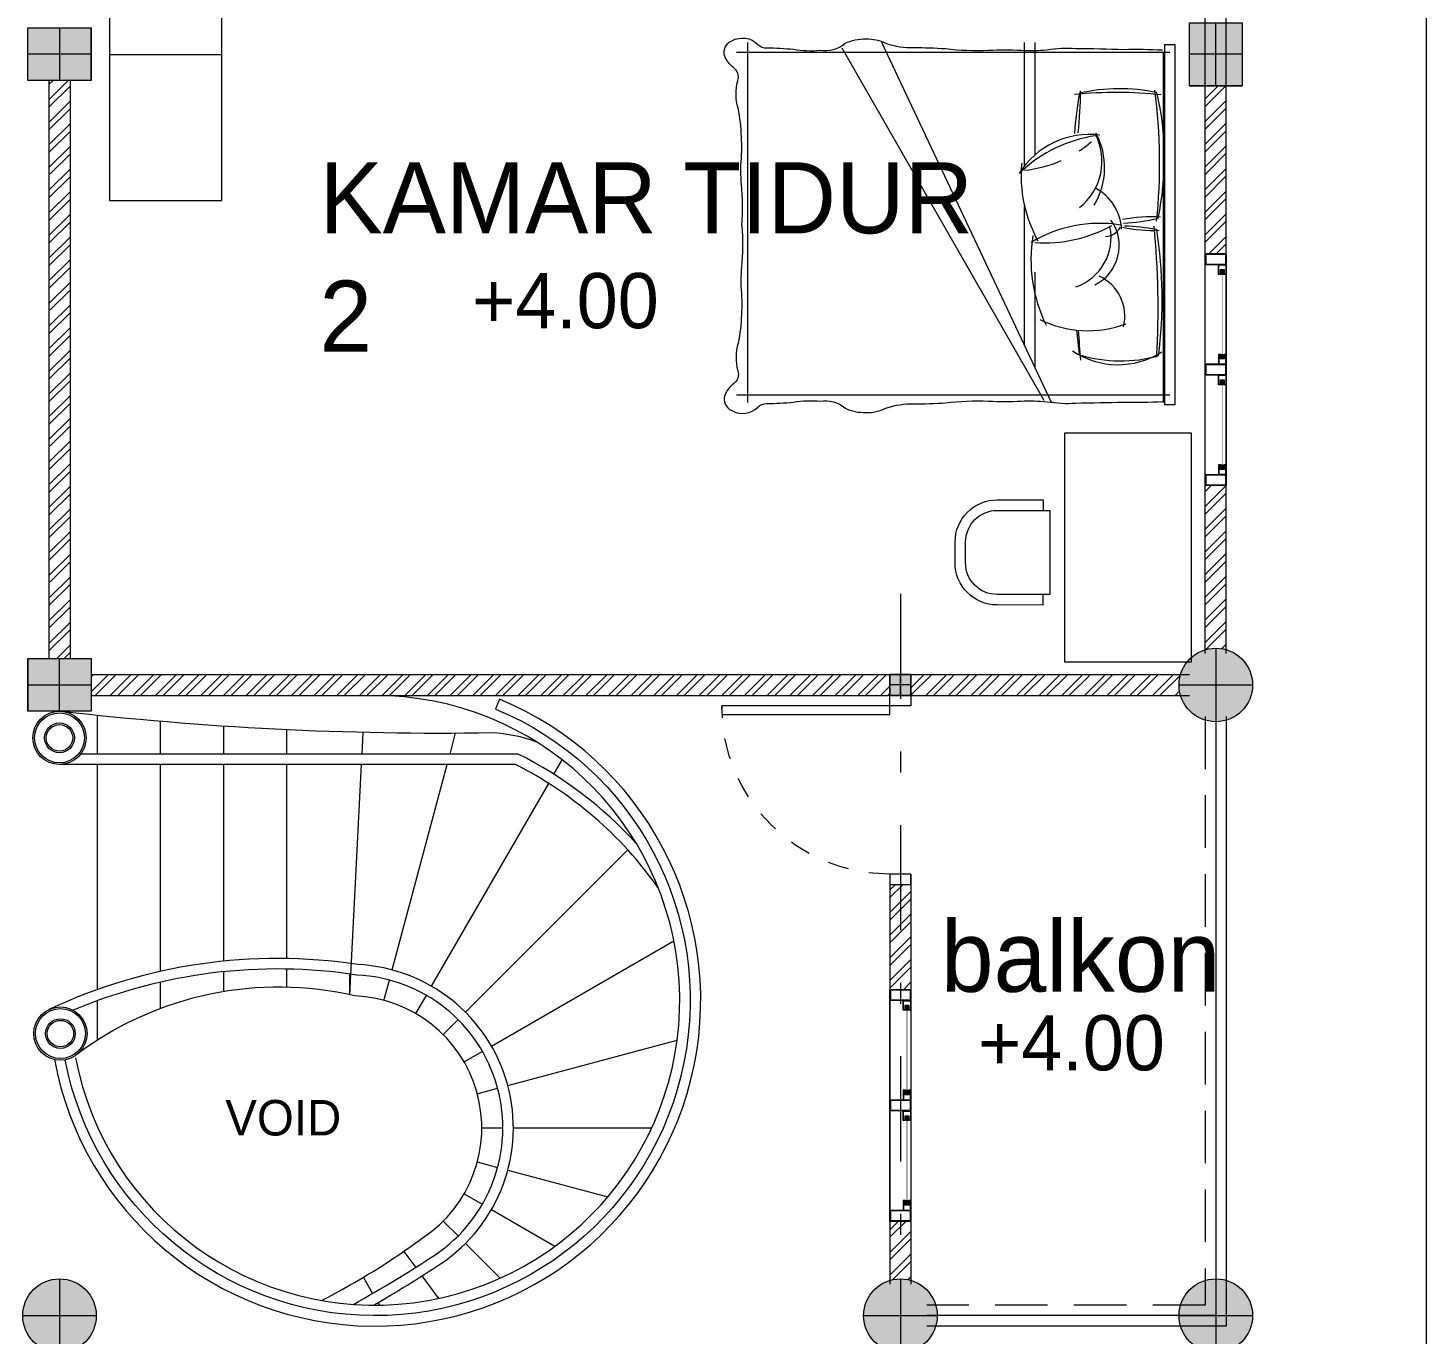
# Model space of a CAD drawing. Header units: millimetres. Extents: x -667 to -468, y -723 to -475.
# Drawn here: x -534.8 to -528.15, y -701.47 to -695.26 of the extents above; entities that cross this region are included whole.
import ezdxf

# ---------------------------------------------------------------- set-up
doc = ezdxf.new("R2010")
doc.units = ezdxf.units.MM
for name, pattern in [('CENTER', [2, 1.25, -0.25, 0.25, -0.25]), ('DASHDOT', [1, 0.5, -0.25, 0, -0.25]), ('DASHED2', [0.375, 0.25, -0.125]), ('HIDDEN', [0.375, 0.25, -0.125])]:
    doc.linetypes.add(name, pattern=pattern)
doc.layers.get('0').update_dxf_attribs({"lineweight": 9})
for name, color, linetype, lineweight in [('BLOCK', 231, 'Continuous', 5), ('COLUMN', 11, 'Continuous', 9), ('dinding', 36, 'Continuous', 9), ('DOOR', 6, 'Continuous', 5), ('Furniture', 172, 'Continuous', 0), ('GRID', 250, 'CENTER', 0), ('HIDDEN', 9, 'HIDDEN', 5), ('NOTASI', 250, 'Continuous', 5), ('pintu', 6, 'Continuous', 5), ('TEXT', 26, 'Continuous', 5)]:
    doc.layers.add(name, color=color, linetype=linetype, lineweight=lineweight)
doc.styles.get("Standard").update_dxf_attribs({"font": 'arial.ttf'})
pattern_1 = [(45, (113.00251, -159.11501), (-0.053881537, 0.053881537), []), (45, (113.038434, -159.11501), (-0.053881537, 0.053881537), [])]

# ---------------------------------------------------------------- blocks, each defined once
blk = doc.blocks.new('FFFF')
at = {"layer": 'NOTASI', "ltscale": 0.01}
h = blk.add_hatch(color=256, dxfattribs=at)
h.paths.add_polyline_path([(-508.3704, -250.991), (-508.4954, -250.991), (-508.4954, -251.141), (-508.3704, -251.141)])
h.paths.add_polyline_path([(-508.3704, -251.141), (-508.4954, -251.141), (-508.4954, -251.291), (-508.3704, -251.291)])
h.paths.add_polyline_path([(-508.4954, -251.141), (-508.6204, -251.141), (-508.6204, -251.291), (-508.4954, -251.291)])
h.paths.add_polyline_path([(-508.4954, -250.991), (-508.6204, -250.991), (-508.6204, -251.141), (-508.4954, -251.141)])
at = {"ltscale": 0.01}
for p, q in [((-508.3704, -250.991), (-508.6204, -250.991)), ((-508.4954, -250.991), (-508.4954, -251.291)), ((-508.6204, -251.141), (-508.3704, -251.141))]:
    blk.add_line(p, q, dxfattribs=at)
blk.add_lwpolyline([(-508.6204, -250.991), (-508.3704, -250.991), (-508.3704, -251.291), (-508.6204, -251.291)], close=True, dxfattribs=at)
blk = doc.blocks.new('kolommm bulat')
at = {"layer": 'NOTASI'}
h = blk.add_hatch(color=256, dxfattribs=at)
h.paths.add_polyline_path([(-808.9141, -494.9305), (-808.9141, -495.1055), (-808.7391, -495.1055, 0.414214)])
h.paths.add_polyline_path([(-808.9141, -494.9305, 0.414214), (-809.0891, -495.1055), (-808.9141, -495.1055)])
h.paths.add_polyline_path([(-808.9141, -495.1055), (-809.0891, -495.1055, 0.414214), (-808.9141, -495.2805)])
h.paths.add_polyline_path([(-808.7391, -495.1055), (-808.9141, -495.1055), (-808.9141, -495.2805, 0.414214)])
for p, q in [((-808.9141, -494.9305), (-808.9141, -495.2805)), ((-809.0891, -495.1055), (-808.7391, -495.1055))]:
    blk.add_line(p, q)
blk.add_circle((-808.9141, -495.1055), 0.175)
blk = doc.blocks.new('32')
at = {"layer": 'NOTASI'}
h = blk.add_hatch(color=256, dxfattribs=at)
h.paths.add_polyline_path([(2106.8221, 191.4695), (2106.7721, 191.4695), (2106.7721, 191.4195), (2106.8221, 191.4195)])
h.paths.add_polyline_path([(2106.8721, 191.4695), (2106.8221, 191.4695), (2106.8221, 191.4195), (2106.8721, 191.4195)])
h.paths.add_polyline_path([(2106.8721, 191.4195), (2106.8221, 191.4195), (2106.8221, 191.3695), (2106.8721, 191.3695)])
h.paths.add_polyline_path([(2106.8221, 191.4195), (2106.7721, 191.4195), (2106.7721, 191.3695), (2106.8221, 191.3695)])
at = {"layer": 'BLOCK'}
for p, q in [((2106.8221, 191.4695), (2106.8221, 191.3695)), ((2106.7721, 191.4195), (2106.8721, 191.4195))]:
    blk.add_line(p, q, dxfattribs=at)
blk.add_lwpolyline([(2106.8721, 191.4695), (2106.7721, 191.4695), (2106.7721, 191.3695), (2106.8721, 191.3695)], close=True, dxfattribs=at)
blk = doc.blocks.new('rdde')
at = {"layer": 'Furniture'}
for p, q in [((519.2798, -125.0115), (519.2798, -126.6791)), ((519.8128, -125.0115), (520.6197, -126.7223)), ((521.2568, -125.0115), (521.2568, -126.7223)), ((519.2498, -125.0458), (521.3115, -125.0458)), ((519.8472, -125.0208), (520.8086, -126.6966)), ((519.8894, -125.174), (519.8894, -125.631)), ((519.9402, -125.2817), (519.9402, -125.9431)), ((519.9402, -126.1379), (519.9402, -126.7223)), ((519.8894, -126.1901), (519.8894, -126.7223)), ((519.2498, -126.6756), (521.3115, -126.6756))]:
    blk.add_line(p, q, dxfattribs=at)
blk.add_lwpolyline([(519.2741, -124.9991), (519.2741, -126.7136), (519.2264, -126.7136), (519.2264, -124.9991)], close=True, dxfattribs=at)
for points in [[(521.2853, -125.8516, -0.04576), (521.2873, -125.6532, 0.026973), (521.2894, -125.5656, -0.036947), (521.2874, -125.4278, -0.036442), (521.3025, -125.2929, 0.141351), (521.305, -125.162, -0.342539), (521.3254, -125.0996, 0.123892), (521.3668, -125.0462, 0.37589), (521.3335, -124.972, 0.329446), (521.2087, -124.989, -0.211134), (521.1677, -125.0059, 0.026504), (521.0391, -125.0126, -0.06219), (520.9118, -125.0173, -0.218233), (520.7957, -124.9847, 0.123513), (520.6958, -124.9633, 0.129887), (520.5999, -124.984, -0.095063), (520.4675, -125.0039, 0.016498), (520.3174, -125.0095, -0.039412), (520.1115, -125.0172, 0.025508), (519.9572, -125.0172, -0.038458), (519.8335, -125.0146, 0.058958), (519.6965, -125.008, 0.00267), (519.468, -125.0128, 0.015571), (519.2849, -125.0152)], [(521.2853, -125.8516, 0.04576), (521.2873, -126.05, -0.026973), (521.2894, -126.1376, 0.036947), (521.2874, -126.2754, 0.036442), (521.3025, -126.4104, -0.141351), (521.305, -126.5412, 0.342539), (521.3254, -126.6037, -0.123892), (521.3668, -126.657, -0.37589), (521.3335, -126.7313, -0.329446), (521.2087, -126.7143, 0.211134), (521.1677, -126.6974, -0.026504), (521.0391, -126.6906, 0.06219), (520.9118, -126.6859, 0.218233), (520.7957, -126.7186, -0.123513), (520.6958, -126.7399, -0.129887), (520.5999, -126.7193, 0.095063), (520.4675, -126.6994, -0.016498), (520.3174, -126.6938, 0.039412), (520.1115, -126.686, -0.025508), (519.9572, -126.686, 0.038458), (519.8335, -126.6886, -0.058958), (519.6965, -126.6953, -0.00267), (519.468, -126.6905, -0.015571), (519.2849, -126.688)]]:
    blk.add_lwpolyline(points, format="xyb", dxfattribs=at)
for centre, radius, start, end in [((519.4959, -125.5793), 0.3887, 56.16641, 122.49004), ((519.4848, -125.8703), 0.6619, 72.85913, 106.07365), ((540.1091, -123.8491), 20.4808, 183.81445, 184.21382), ((521.3838, -125.5026), 2.0978, 172.57341, 189.06604), ((523.271, -125.4608), 3.9654, 176.60313, 185.63421), ((517.0078, -125.6173), 2.6988, 5.57723, 8.08272), ((519.6392, -125.8648), 0.5128, 63.49737, 110.69743), ((519.6736, -125.4208), 0.21, 166.08082, 245.24768), ((519.2029, -125.6896), 0.7072, 350.65262, 26.04002), ((519.6983, -125.7567), 0.2082, 116.15787, 215.83294), ((519.7776, -125.7954), 0.2484, 109.16577, 191.95874), ((519.5845, -125.2382), 0.6248, 260.80231, 301.34581), ((519.5624, -125.8897), 0.0899, 94.10258, 149.88659), ((519.8447, -126.4294), 0.6595, 85.85031, 118.95445), ((519.3201, -126.0886), 0.637, 354.53295, 29.05327), ((519.335, -125.148), 0.7459, 266.87703, 280.83334), ((521.9356, -126.15), 2.6376, 173.9603, 187.53359), ((519.3284, -126.5668), 0.7375, 78.52326, 92.17392), ((519.4914, -126.5998), 0.7358, 91.61243, 104.6566), ((519.4974, -124.853), 0.9974, 259.3055, 268.1663), ((519.7157, -125.8212), 0.2374, 183.49395, 241.80044), ((520.6576, -126.1736), 1.3822, 168.07006, 193.00754), ((519.9046, -126.1283), 0.345, 148.66552, 208.35961), ((519.8506, -126.1574), 0.2783, 128.12929, 208.11237), ((519.6315, -125.8884), 0.3969, 262.99999, 327.67377), ((519.5046, -125.6219), 0.6649, 278.5376, 312.67987), ((520.0046, -126.7056), 0.5939, 96.14614, 113.70182), ((520.0046, -126.7056), 0.5939, 123.04898, 130.04917), ((521.6436, -126.507), 1.9694, 173.78926, 179.61519), ((518.1486, -126.2023), 1.5565, 349.65936, 356.78949), ((519.5058, -124.5727), 1.9129, 263.52926, 275.90649), ((519.4884, -125.6308), 0.8722, 258.25655, 282.68249)]:
    blk.add_arc(centre, radius, start, end, dxfattribs=at)
blk = doc.blocks.new('DDDDEWWW')
at = {"layer": 'Furniture', "ltscale": 0.6}
for p, q in [((462.8719, -118.1469), (462.9219, -118.1469)), ((463.3719, -118.1476), (463.3219, -118.1475))]:
    blk.add_line(p, q, dxfattribs=at)
at = {"layer": 'Furniture', "lineweight": 13}
blk.add_lwpolyline([(463.3719, -118.1476), (463.3716, -118.366, -0.414214), (463.1713, -118.5657), (463.0713, -118.5655, -0.414214), (462.8716, -118.3652), (462.8719, -118.1469)], format="xyb", dxfattribs=at)
blk.add_lwpolyline([(462.9219, -118.1153), (463.3219, -118.1159), (463.3216, -118.3659, -0.414214), (463.1714, -118.5157), (463.0714, -118.5155, -0.414214), (462.9216, -118.3653)], format="xyb", close=True, dxfattribs=at)
blk = doc.blocks.new('*U579')
for points in [[(80973.4, 24533.4), (81023.4, 24533.4), (81023.4, 24433.4), (80973.4, 24433.4)], [(81823.4, 24433.4), (81873.4, 24433.4), (81873.4, 24533.4), (81823.4, 24533.4)], [(81823.4, 24433.4), (81823.4, 23633.4), (81783.4, 23633.4), (81783.4, 24433.4)]]:
    blk.add_lwpolyline(points, close=True)
at = {"layer": 'HIDDEN'}
blk.add_arc((81823.4, 24433.4), 800, 180, 270, dxfattribs=at)
blk = doc.blocks.new('FCE')
h = blk.add_hatch()
h.set_pattern_fill('ANSI31', color=30, scale=0.02, angle=-180, style=0)
h.set_pattern_definition([(45, (-1849.7851361, -2568.5427676), (-0.0017677669529, 0.0017677669529), [])])
h.paths.add_polyline_path([(-655.011, -509.7223), (-655.009, -509.7223, -0.354282), (-655.007, -509.7193), (-655.027, -509.7193), (-655.027, -509.7273), (-655.011, -509.7273)])
h.paths.add_polyline_path([(-655.027, -509.7113), (-655.027, -509.7193), (-655.007, -509.7193, -0.354282), (-655.009, -509.7163), (-655.011, -509.7163), (-655.011, -509.7113)])
h = blk.add_hatch()
h.set_pattern_fill('ANSI31', color=30, scale=0.02, angle=-180, style=0)
h.set_pattern_definition([(135, (540.1511286, -2568.5427676), (0.0017677669529, 0.0017677669529), [])])
h.paths.add_polyline_path([(-654.623, -509.7223), (-654.625, -509.7223, 0.354282), (-654.627, -509.7193), (-654.607, -509.7193), (-654.607, -509.7273), (-654.623, -509.7273)])
h.paths.add_polyline_path([(-654.607, -509.7113), (-654.607, -509.7193), (-654.627, -509.7193, 0.354282), (-654.625, -509.7163), (-654.623, -509.7163), (-654.623, -509.7113)])
h = blk.add_hatch()
h.set_pattern_fill('ANSI31', color=30, scale=0.02, angle=-180, style=0)
h.set_pattern_definition([(45, (-1849.2601361, -2568.5427676), (-0.0017677669529, 0.0017677669529), [])])
h.paths.add_polyline_path([(-654.486, -509.7223), (-654.484, -509.7223, -0.354282), (-654.482, -509.7193), (-654.502, -509.7193), (-654.502, -509.7273), (-654.486, -509.7273)])
h.paths.add_polyline_path([(-654.502, -509.7113), (-654.502, -509.7193), (-654.482, -509.7193, -0.354282), (-654.484, -509.7163), (-654.486, -509.7163), (-654.486, -509.7113)])
h = blk.add_hatch()
h.set_pattern_fill('ANSI31', color=30, scale=0.02, angle=-180, style=0)
h.set_pattern_definition([(135, (540.6761286, -2568.5427676), (0.0017677669529, 0.0017677669529), [])])
h.paths.add_polyline_path([(-654.098, -509.7223), (-654.1, -509.7223, 0.354282), (-654.102, -509.7193), (-654.082, -509.7193), (-654.082, -509.7273), (-654.098, -509.7273)])
h.paths.add_polyline_path([(-654.082, -509.7113), (-654.082, -509.7193), (-654.102, -509.7193, 0.354282), (-654.1, -509.7163), (-654.098, -509.7163), (-654.098, -509.7113)])
for points in [[(-655.0545, -509.6381), (-655.1045, -509.6381), (-655.1045, -509.7381), (-655.0545, -509.7381)], [(-655.1045, -509.6381), (-654.0045, -509.6381), (-654.0045, -509.7381), (-655.1045, -509.7381)], [(-655.0565, -509.6401), (-655.1025, -509.6401), (-655.1025, -509.7361), (-655.0565, -509.7361)], [(-654.5295, -509.6381), (-654.5795, -509.6381), (-654.5795, -509.7381), (-654.5295, -509.7381)], [(-654.5315, -509.6401), (-654.5775, -509.6401), (-654.5775, -509.7361), (-654.5315, -509.7361)], [(-654.0045, -509.6381), (-654.0545, -509.6381), (-654.0545, -509.7381), (-654.0045, -509.7381)], [(-654.0065, -509.6401), (-654.0525, -509.6401), (-654.0525, -509.7361), (-654.0065, -509.7361)], [(-655.029, -509.7093), (-655.009, -509.7093), (-655.009, -509.7026), (-655.0525, -509.7026), (-655.0525, -509.7361), (-655.009, -509.7361), (-655.009, -509.7293), (-655.029, -509.7293)], [(-654.605, -509.7093), (-654.625, -509.7093), (-654.625, -509.7026), (-654.5815, -509.7026), (-654.5815, -509.7361), (-654.625, -509.7361), (-654.625, -509.7293), (-654.605, -509.7293)], [(-654.504, -509.7093), (-654.484, -509.7093), (-654.484, -509.7026), (-654.5275, -509.7026), (-654.5275, -509.7361), (-654.484, -509.7361), (-654.484, -509.7293), (-654.504, -509.7293)], [(-654.08, -509.7093), (-654.1, -509.7093), (-654.1, -509.7026), (-654.0565, -509.7026), (-654.0565, -509.7361), (-654.1, -509.7361), (-654.1, -509.7293), (-654.08, -509.7293)]]:
    blk.add_lwpolyline(points, close=True)
for points in [[(-655.009, -509.7133), (-655.009, -509.7113), (-655.009, -509.7163), (-655.009, -509.7113), (-655.007, -509.7113), (-655.007, -509.7006), (-655.0545, -509.7006), (-655.0545, -509.7381), (-655.007, -509.7381), (-655.007, -509.7273), (-655.009, -509.7273), (-655.009, -509.7223), (-655.009, -509.7273)], [(-655.009, -509.7223), (-655.011, -509.7223), (-655.011, -509.7273), (-655.027, -509.7273), (-655.027, -509.7113), (-655.011, -509.7113), (-655.011, -509.7163), (-655.009, -509.7163)], [(-654.625, -509.7133), (-654.625, -509.7113), (-654.625, -509.7163), (-654.625, -509.7113), (-654.627, -509.7113), (-654.627, -509.7006), (-654.5795, -509.7006), (-654.5795, -509.7381), (-654.627, -509.7381), (-654.627, -509.7273), (-654.625, -509.7273), (-654.625, -509.7223), (-654.625, -509.7273)], [(-654.625, -509.7223), (-654.623, -509.7223), (-654.623, -509.7273), (-654.607, -509.7273), (-654.607, -509.7113), (-654.623, -509.7113), (-654.623, -509.7163), (-654.625, -509.7163)], [(-654.484, -509.7133), (-654.484, -509.7113), (-654.484, -509.7163), (-654.484, -509.7113), (-654.482, -509.7113), (-654.482, -509.7006), (-654.5295, -509.7006), (-654.5295, -509.7381), (-654.482, -509.7381), (-654.482, -509.7273), (-654.484, -509.7273), (-654.484, -509.7223), (-654.484, -509.7273)], [(-654.484, -509.7223), (-654.486, -509.7223), (-654.486, -509.7273), (-654.502, -509.7273), (-654.502, -509.7113), (-654.486, -509.7113), (-654.486, -509.7163), (-654.484, -509.7163)], [(-654.1, -509.7133), (-654.1, -509.7113), (-654.1, -509.7163), (-654.1, -509.7113), (-654.102, -509.7113), (-654.102, -509.7006), (-654.0545, -509.7006), (-654.0545, -509.7381), (-654.102, -509.7381), (-654.102, -509.7273), (-654.1, -509.7273), (-654.1, -509.7223), (-654.1, -509.7273)], [(-654.1, -509.7223), (-654.098, -509.7223), (-654.098, -509.7273), (-654.082, -509.7273), (-654.082, -509.7113), (-654.098, -509.7113), (-654.098, -509.7163), (-654.1, -509.7163)]]:
    blk.add_lwpolyline(points)
at = {"color": 20, "const_width": 0.002}
for points in [[(-654.623, -509.7193), (-655.011, -509.7193)], [(-654.098, -509.7193), (-654.486, -509.7193)]]:
    blk.add_lwpolyline(points, dxfattribs=at)
for centre, start, end in [((-655.0062, -509.7166), 174.67337, 252.70675), ((-655.0062, -509.7221), 107.29325, 185.32663), ((-654.6279, -509.7166), 287.29325, 5.32663), ((-654.6279, -509.7221), 354.67337, 72.70675), ((-654.4812, -509.7166), 174.67337, 252.70675), ((-654.4812, -509.7221), 107.29325, 185.32663), ((-654.1029, -509.7166), 287.29325, 5.32663), ((-654.1029, -509.7221), 354.67337, 72.70675)]:
    blk.add_arc(centre, 0.00286, start, end)

msp = doc.modelspace()

# ---------------------------------------------------------------- hatches: boundary and pattern name
at = {"layer": 'NOTASI'}
h = msp.add_hatch(dxfattribs=at)
h.set_pattern_fill('ANSI32', color=256, scale=0.008, style=0)
h.set_pattern_definition(pattern_1)
h.paths.add_polyline_path([(-529.0958, -695.5357), (-529.1958, -695.5357), (-529.1958, -696.3357), (-529.0958, -696.3357)])
h.paths.add_polyline_path([(-529.0958, -697.4357), (-529.1958, -697.4357), (-529.1958, -698.2179, -0.145898), (-529.0958, -698.2179)])
h.paths.add_polyline_path([(-529.3208, -698.3857, -0.072565), (-529.3135, -698.3357), (-530.5958, -698.3357), (-530.5958, -698.4357), (-529.3135, -698.4357, -0.072565)])
h.paths.add_polyline_path([(-530.6958, -698.3357), (-534.4958, -698.3357), (-534.4958, -698.4357), (-530.6958, -698.4357)])
h.paths.add_polyline_path([(-534.5958, -695.5107), (-534.6958, -695.5107), (-534.6958, -698.2607), (-534.5958, -698.2607)])
h = msp.add_hatch(dxfattribs=at)
h.set_pattern_fill('ANSI32', color=256, scale=0.008, style=0)
h.set_pattern_definition(pattern_1)
h.paths.add_polyline_path([(-530.5958, -699.3357), (-530.6958, -699.3357), (-530.6958, -699.8357), (-530.5958, -699.8357)])
h.paths.add_polyline_path([(-530.5958, -700.9357), (-530.6958, -700.9357), (-530.6958, -701.2179, -0.145898), (-530.5958, -701.2179)])
h.paths.add_polyline_path([(-530.5958, -701.5534, -0.145898), (-530.6958, -701.5534), (-530.6958, -702.8357), (-530.5958, -702.8357)])

# ---------------------------------------------------------------- linework, layer by layer
at = {"layer": 'dinding', "ltscale": 0.01}
msp.add_line((-528.1458, -694.3857), (-528.1458, -711.3857), dxfattribs=at)
at = {"layer": 'dinding'}
for p, q in [((-529.1958, -698.2357), (-529.1958, -694.4357)), ((-529.0958, -698.2357), (-529.0958, -694.4357)), ((-534.6958, -695.5107), (-534.6958, -698.2607)), ((-534.5958, -695.5107), (-534.5958, -698.2607)), ((-534.4958, -698.3357), (-529.2708, -698.3357)), ((-534.4958, -698.4357), (-529.2708, -698.4357)), ((-534.4647, -698.7142), (-534.4647, -698.5338)), ((-534.1647, -698.7142), (-534.1647, -698.5592)), ((-533.8647, -698.7142), (-533.8647, -698.5819)), ((-529.1458, -698.5357), (-529.1458, -701.3857)), ((-529.0958, -698.5357), (-529.0958, -701.4357)), ((-533.5647, -698.7142), (-533.5647, -698.5989)), ((-533.2064, -698.7142), (-533.2012, -698.6117)), ((-532.7883, -698.7142), (-532.7615, -698.6142)), ((-534.4647, -699.8343), (-534.4647, -698.7642)), ((-534.1647, -699.7479), (-534.1647, -698.7642)), ((-533.8647, -699.6996), (-533.8647, -698.7642)), ((-533.5647, -699.6871), (-533.5647, -698.7642)), ((-533.2647, -699.8597), (-533.209, -698.7642)), ((-533.0635, -699.7412), (-532.8017, -698.7642)), ((-532.2939, -698.8107), (-532.2543, -698.7421)), ((-532.8759, -699.8188), (-532.3189, -698.854)), ((-532.7149, -699.9424), (-531.9426, -699.1702)), ((-531.9072, -699.1348), (-531.906, -699.1336)), ((-530.6958, -699.2857), (-530.6958, -701.2357)), ((-530.5958, -699.2857), (-530.5958, -701.2357)), ((-532.5913, -700.1035), (-531.7237, -699.6026)), ((-533.8647, -699.8444), (-533.8647, -699.7498)), ((-533.5647, -699.8236), (-533.5647, -699.7371)), ((-533.2647, -699.8597), (-533.2647, -699.7605)), ((-534.1647, -699.9246), (-534.1647, -699.7992)), ((-533.1023, -699.886), (-533.0764, -699.7895)), ((-534.4647, -700.0748), (-534.4647, -699.8875)), ((-532.9509, -699.9487), (-532.9009, -699.8621)), ((-532.8209, -700.0485), (-532.7502, -699.9778)), ((-532.5136, -700.291), (-531.7082, -700.0752)), ((-532.7212, -700.1785), (-532.6346, -700.1285)), ((-532.6585, -700.3298), (-532.5619, -700.304)), ((-532.6371, -700.4923), (-532.5371, -700.4923)), ((-532.4871, -700.4923), (-531.8288, -700.4923)), ((-532.6585, -700.6547), (-532.5619, -700.6806)), ((-532.5136, -700.6936), (-532.0378, -700.821)), ((-532.7212, -700.8061), (-532.6346, -700.8561)), ((-532.5913, -700.8811), (-532.2891, -701.0555)), ((-532.8209, -700.9361), (-532.7502, -701.0068)), ((-532.7149, -701.0422), (-532.5496, -701.2074)), ((-533.0084, -701.08), (-532.9516, -701.1564)), ((-533.2005, -701.2035), (-533.1562, -701.2802)), ((-532.9217, -701.1967), (-532.8423, -701.3035)), ((-533.1312, -701.3235), (-533.1243, -701.3355)), ((-529.1458, -701.3857), (-530.5208, -701.3857)), ((-529.0958, -701.4357), (-530.5208, -701.4357))]:
    msp.add_line(p, q, dxfattribs=at)
at = {"layer": 'dinding', "linetype": 'DASHED2'}
for p, q in [((-529.1958, -698.5357), (-529.1958, -701.3357)), ((-529.1958, -701.3357), (-530.5208, -701.3357))]:
    msp.add_line(p, q, dxfattribs=at)
at = {"layer": 'dinding'}
for points in [[(-534.6699, -700.1676, 1.680839), (-532.5521, -698.4539), (-532.5712, -698.5001, -1.674158), (-534.6188, -700.1688)], [(-532.3748, -698.6576, 0.081481), (-532.5901, -698.6142, -0.032853), (-534.6458, -698.5107)], [(-531.9016, -699.141, 0.093031), (-532.4645, -698.7142), (-534.5449, -698.7142)], [(-531.799, -699.3484, 0.121705), (-532.4764, -698.7642), (-534.6458, -698.7642)], [(-533.1523, -701.3356, 0.016693), (-532.8329, -701.139, 0.722711), (-533.2262, -699.7156, 0.148646), (-534.696, -699.9296)], [(-533.2481, -701.332, 0.020345), (-532.8606, -701.0974, 0.723972), (-533.2311, -699.7654, 0.138385), (-534.5804, -699.9328)], [(-533.3988, -701.3134, 0.040563), (-532.916, -701.0141, 0.726986), (-533.2409, -699.8651, 0.220859), (-534.5564, -700.1382)]]:
    msp.add_lwpolyline(points, format="xyb", dxfattribs=at)
at = {"layer": 'dinding', "color": 0}
for centre, radius in [((-534.6458, -698.6374), 0.1268), ((-534.6458, -698.6374), 0.1188), ((-534.6458, -698.6374), 0.0708), ((-534.6458, -698.6374), 0.0628), ((-534.6414, -700.044), 0.1268), ((-534.6414, -700.044), 0.1188), ((-534.6414, -700.044), 0.0708), ((-534.6414, -700.044), 0.0628)]:
    msp.add_circle(centre, radius, dxfattribs=at)
at = {"layer": 'dinding'}
msp.add_arc((-533.1458, -699.8857), 1.45, 190.88047, 90, dxfattribs=at)
at = {"layer": 'Furniture', "ltscale": 0.01}
for points in [[(-533.8731, -693.9977), (-534.4085, -693.9977), (-534.4085, -695.3866), (-533.8731, -695.3866)], [(-533.8731, -694.6922), (-534.4085, -694.6922), (-534.4085, -696.081), (-533.8731, -696.081)]]:
    msp.add_lwpolyline(points, close=True, dxfattribs=at)
at = {"layer": 'Furniture'}
msp.add_lwpolyline([(-529.2635, -698.2767), (-529.8635, -698.2767), (-529.8635, -697.1868), (-529.2635, -697.1868), (-529.2635, -698.2767)], dxfattribs=at)
at = {"layer": 'GRID', "linetype": 'DASHDOT', "lineweight": 0}
msp.add_line((-530.6458, -697.9519), (-530.6458, -712.7302), dxfattribs=at)

# ---------------------------------------------------------------- block references
at = {"rotation": 270}
msp.add_blockref('DDDDEWWW', (-411.8201, -234.6337), dxfattribs=at)
at = {"layer": 'COLUMN'}
for name, p, rotation in [('FFFF', (-1037.6412, -946.5267), 180), ('FFFF', (-283.5048, -1203.8811), 270), ('FFFF', (-785.7868, -189.8902), 89.99999999999997), ('32', (-722.0653, 1408.4364), 270)]:
    msp.add_blockref(name, p, dxfattribs=dict(at, rotation=rotation))
for p in [(279.7683, -203.2802), (274.2683, -206.2802), (278.2683, -206.2802), (279.7683, -206.2802)]:
    msp.add_blockref('kolommm bulat', p, dxfattribs=at)
at = {"layer": 'COLUMN', "xscale": -1, "rotation": 270}
msp.add_blockref('32', (-722.0653, -2805.2078), dxfattribs=at)
at = {"layer": 'dinding', "rotation": 180}
msp.add_blockref('rdde', (-10.1148, -822.0529), dxfattribs=at)
at = {"layer": 'DOOR', "xscale": -0.0009999999999763531, "yscale": 0.0009999999999763531, "zscale": 0.0009999999999763531, "rotation": 270}
msp.add_blockref('*U579', (-555.1292, -780.309), dxfattribs=at)
at = {"layer": 'pintu', "rotation": 90.00000000000001}
for p in [(-1038.8338, -42.3311), (-1040.3338, -45.8311)]:
    msp.add_blockref('FCE', p, dxfattribs=at)

# ---------------------------------------------------------------- texts
at = {"layer": 'TEXT', "attachment_point": 1}
for s, insert, char_height, width in [('{\\fAvantGarde Bk BT|b0|i0|c0|p34;KAMAR TIDUR 2}', (-533.4095, -695.8999), 0.3375, 3.165478), ('{\\fAvantGarde Bk BT|b0|i0|c0|p34;balkon}', (-530.4538, -699.5078), 0.3375, 3.165478), ('{\\fAvantGarde Bk BT|b0|i0|c0|p34;VOID}', (-533.8572, -700.3599), 0.16875, 1.582739)]:
    msp.add_mtext(s, dxfattribs=dict(at, insert=insert, char_height=char_height, width=width))
at = {"layer": 'TEXT', "lineweight": 9, "char_height": 0.262377, "attachment_point": 5}
for insert in [(-532.2391, -696.5593), (-529.832, -700.0897)]:
    msp.add_mtext('{\\fIrisUPC|b0|i0|c0|p34;+4.00}', dxfattribs=dict(at, insert=insert))

doc.saveas('drawing.dxf')
